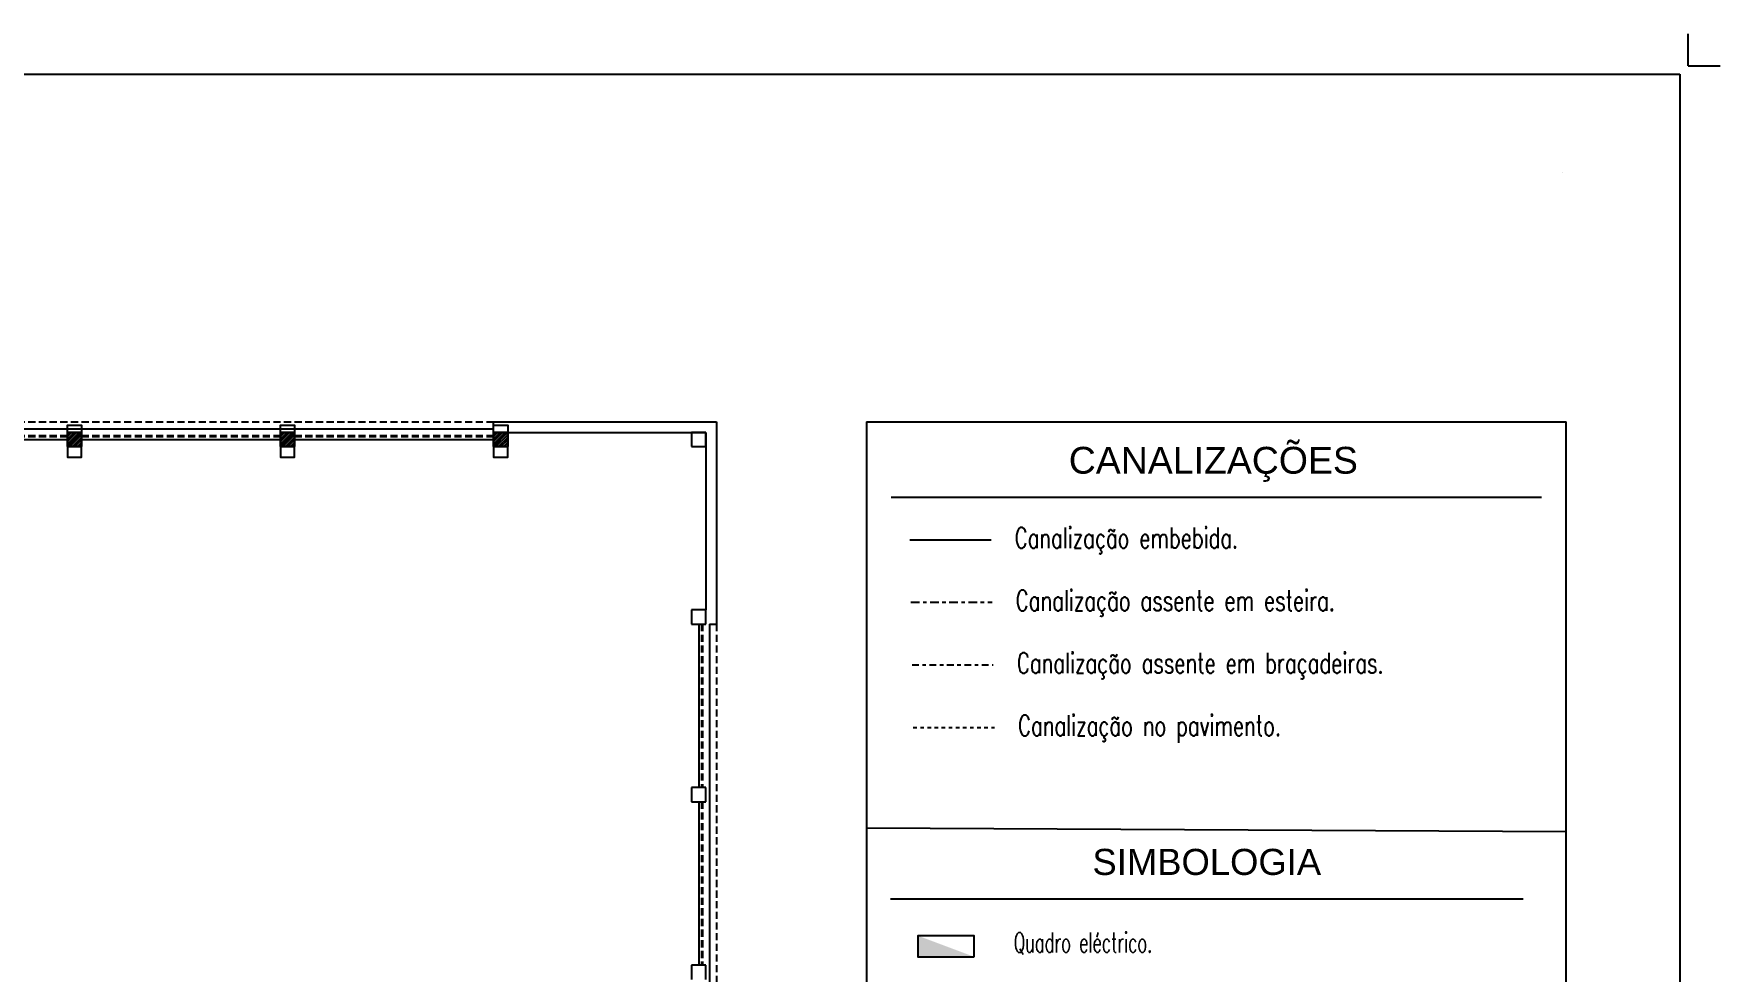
# Model space of a CAD drawing. Extents: x -9 to 600, y -23 to 65.
# Drawn here: x 295.62 to 343.11, y 38.15 to 64.57 of the extents above; entities that cross this region are included whole.
import ezdxf
from ezdxf.enums import TextEntityAlignment as Align

# ---------------------------------------------------------------- set-up
doc = ezdxf.new("R2010")
doc.units = 0
doc.header["$LTSCALE"] = 0.8
doc.header["$MEASUREMENT"] = 0
for name, pattern in [('CENTER2', [1.125, 0.75, -0.125, 0.125, -0.125]), ('DASHDOT2', [1.5875, 0.79375, -0.396875, 0, -0.396875]), ('HIDDEN', [0.375, 0.25, -0.125])]:
    doc.linetypes.add(name, pattern=pattern)
doc.layers.get('0').update_dxf_attribs({"color": 3, "linetype": 'CONTINUOUS'})
for name, color, linetype in [('Desenho base', 7, 'CONTINUOUS'), ('ilum', 2, 'CONTINUOUS'), ('LEGENDA', 1, 'CONTINUOUS'), ('Quadros', 170, 'CONTINUOUS')]:
    doc.layers.add(name, color=color, linetype=linetype)
doc.styles.add('ARIAL', font='arial.ttf')
doc.styles.add('PEN', font='ROMANS.SHX', dxfattribs={"width": 0.7, "height": 1})

# ---------------------------------------------------------------- blocks, each defined once
blk = doc.blocks.new('*X15')
at = {"color": 0}
for p, q in [((15.8, 29.801), (16.199, 30.2)), ((15.8, 29.871), (16.129, 30.2)), ((15.8, 29.942), (16.058, 30.2)), ((15.8, 30.013), (15.987, 30.2)), ((15.8, 30.084), (15.916, 30.2)), ((15.8, 30.154), (15.846, 30.2)), ((15.87, 29.8), (16.2, 30.13)), ((15.941, 29.8), (16.2, 30.059)), ((16.011, 29.8), (16.2, 29.989)), ((16.082, 29.8), (16.2, 29.918)), ((16.153, 29.8), (16.2, 29.847))]:
    blk.add_line(p, q, dxfattribs=at)
blk = doc.blocks.new('Folha A3')
at = {"color": 0}
for p, q in [((412, 289), (412, 293)), ((412, 289), (416, 289)), ((21, 288), (411, 288)), ((411, 288), (411, 1))]:
    blk.add_line(p, q, dxfattribs=at)

msp = doc.modelspace()

# ---------------------------------------------------------------- linework, layer by layer
at = {"layer": 'Desenho base'}
for p, q in [((338.658, 60.652), (338.658, 60.652)), ((272.963, 53.448), (308.563, 53.448)), ((296.963, 53.348), (296.563, 53.348)), ((296.563, 53.348), (296.563, 52.948)), ((296.963, 52.948), (296.963, 53.348)), ((302.963, 53.348), (302.563, 53.348)), ((302.563, 53.348), (302.563, 52.948)), ((302.963, 52.948), (302.963, 53.348)), ((308.563, 53.648), (314.843, 53.648)), ((308.563, 53.448), (308.563, 53.648)), ((308.963, 53.348), (308.563, 53.348)), ((308.563, 53.348), (308.563, 52.948)), ((308.963, 53.348), (314.543, 53.348)), ((308.963, 52.948), (308.963, 53.348)), ((314.543, 53.348), (314.143, 53.348)), ((314.143, 53.348), (314.143, 52.948)), ((314.543, 53.348), (314.543, 48.348)), ((314.543, 52.948), (314.543, 53.348)), ((314.843, 53.648), (314.843, 47.948)), ((319.064, 53.648, -0.002), (338.774, 53.648)), ((319.064, 53.648), (319.064, 19.373)), ((338.774, 19.373), (338.774, 53.648)), ((290.963, 53.148), (296.563, 53.148)), ((296.563, 52.948), (296.963, 52.948)), ((296.963, 53.148), (302.563, 53.148)), ((302.563, 52.948), (302.963, 52.948)), ((302.963, 53.148), (308.563, 53.148)), ((308.563, 52.948), (308.963, 52.948)), ((314.143, 52.948), (314.543, 52.948)), ((338.078, 51.513), (319.76, 51.513)), ((314.543, 48.348), (314.143, 48.348)), ((314.143, 48.348), (314.143, 47.948)), ((314.543, 47.948), (314.543, 48.348)), ((314.143, 47.948), (314.543, 47.948)), ((314.343, 47.948), (314.343, 43.348)), ((314.643, 47.948), (314.643, 18.348)), ((314.643, 47.948), (314.843, 47.948)), ((314.543, 43.348), (314.143, 43.348)), ((314.143, 43.348), (314.143, 42.948)), ((314.543, 42.948), (314.543, 43.348)), ((314.143, 42.948), (314.543, 42.948)), ((314.343, 42.948), (314.343, 38.348)), ((338.774, 42.102), (319.064, 42.202)), ((319.741, 40.216, 0.001), (337.564, 40.216, 0.001)), ((314.543, 38.348), (314.143, 38.348)), ((314.143, 38.348), (314.143, 37.948)), ((314.543, 37.948), (314.543, 38.348))]:
    msp.add_line(p, q, dxfattribs=at)
at = {"layer": 'Desenho base', "linetype": 'HIDDEN'}
for p, q in [((272.963, 53.648), (308.563, 53.648)), ((290.963, 53.258), (296.563, 53.258)), ((290.963, 53.228), (296.563, 53.228)), ((296.963, 53.258), (302.563, 53.258)), ((296.963, 53.228), (302.563, 53.228)), ((302.963, 53.258), (308.563, 53.258)), ((302.963, 53.228), (308.563, 53.228)), ((314.423, 47.948), (314.423, 43.348)), ((314.453, 47.948), (314.453, 43.348)), ((314.843, 47.948), (314.843, 18.348)), ((314.423, 42.948), (314.423, 38.348)), ((314.453, 42.948), (314.453, 38.348))]:
    msp.add_line(p, q, dxfattribs=at)
at = {"layer": 'Desenho base'}
for points in [[(296.563, 53.348), (296.563, 53.548), (296.963, 53.548), (296.963, 53.348)], [(302.563, 53.348), (302.563, 53.548), (302.963, 53.548), (302.963, 53.348)], [(308.563, 53.348), (308.563, 53.548), (308.963, 53.548), (308.963, 53.348)], [(296.563, 52.948), (296.563, 52.648), (296.963, 52.648), (296.963, 52.948)], [(302.563, 52.948), (302.563, 52.648), (302.963, 52.648), (302.963, 52.948)], [(308.563, 52.948), (308.563, 52.648), (308.963, 52.648), (308.963, 52.948)]]:
    msp.add_lwpolyline(points, dxfattribs=at)
for points in [[(296.563, 53.348), (296.963, 53.348), (296.963, 52.948), (296.563, 52.948)], [(302.563, 53.348), (302.963, 53.348), (302.963, 52.948), (302.563, 52.948)], [(308.563, 53.348), (308.963, 53.348), (308.963, 52.948), (308.563, 52.948)]]:
    msp.add_lwpolyline(points, close=True, dxfattribs=at)
at = {"layer": 'ilum', "ltscale": 0.5}
msp.add_line((320.29, 50.325), (322.575, 50.325), dxfattribs=at)
at = {"layer": 'ilum', "linetype": 'CENTER2', "ltscale": 0.4}
msp.add_line((320.321, 48.564), (322.607, 48.564), dxfattribs=at)
at = {"layer": 'ilum', "linetype": 'DASHDOT2', "ltscale": 0.3}
msp.add_line((320.353, 46.803), (322.639, 46.803), dxfattribs=at)
at = {"layer": 'ilum', "linetype": 'DASHDOT2', "ltscale": 0.015}
msp.add_line((320.385, 45.042), (322.671, 45.042), dxfattribs=at)
at = {"layer": 'Quadros', "elevation": -19.367}
msp.add_lwpolyline([(322.097, 38.584), (322.097, 39.176), (320.517, 39.176), (320.517, 38.584)], close=True, dxfattribs=at)
at = {"layer": 'Quadros'}
msp.add_solid([(320.517, 39.176, -19.367), (320.517, 38.584, -19.367), (322.097, 38.584, -19.367)], dxfattribs=at)

# ---------------------------------------------------------------- block references
at = {"layer": 'Desenho base', "xscale": 0.2268822454281782, "yscale": 0.2268822454281782, "zscale": 0.2268822454281782}
msp.add_blockref('Folha A3', (248.73, -1.905), dxfattribs=at)
at = {"layer": 'Desenho base'}
for p in [(280.763, 23.148), (286.763, 23.148), (292.763, 23.148)]:
    msp.add_blockref('*X15', p, dxfattribs=at)

# ---------------------------------------------------------------- texts
at = {"layer": 'Desenho base', "linetype": 'Continuous', "style": 'PEN', "width": 0.7}
for s, p in [('Canalização embebida.', (323.239, 50.087, 7.299)), ('Canalização assente em esteira.', (323.271, 48.326, 7.299)), ('Canalização assente em braçadeiras.', (323.303, 46.565, 7.299)), ('Canalização no pavimento.', (323.335, 44.804, 7.299))]:
    msp.add_text(s, height=0.5797, dxfattribs=at).set_placement(p)
at = {"layer": 'Desenho base', "style": 'PEN', "width": 0.6}
msp.add_text('Quadro eléctrico.', height=0.56403, dxfattribs=at).set_placement((323.217, 38.704, 0.001))
at = {"layer": 'LEGENDA', "color": 1, "style": 'ARIAL'}
for s, height, p in [('CANALIZAÇÕES', 0.7547, (328.836, 52.563)), ('SIMBOLOGIA', 0.7343, (328.652, 41.255, 0.001))]:
    msp.add_text(s, height=height, dxfattribs=at).set_placement(p, align=Align.MIDDLE_CENTER)

doc.saveas('drawing.dxf')
